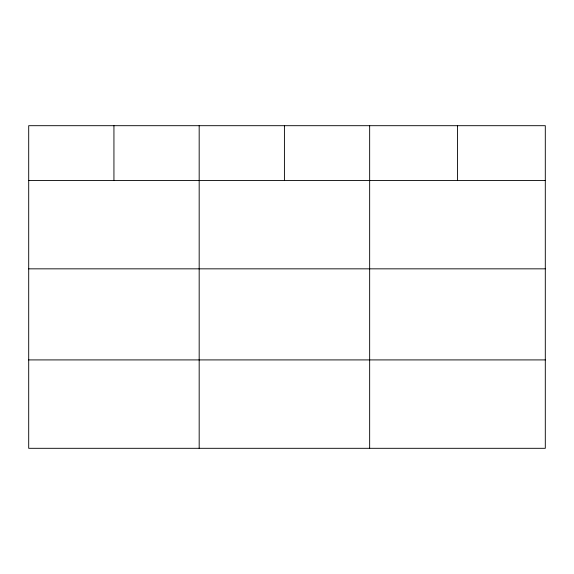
<?xml version="1.0" encoding="UTF-8"?>
<svg xmlns="http://www.w3.org/2000/svg" width="574" height="574" viewBox="0 0 574 574"><rect width="100%" height="100%" fill="white"/><g stroke="black" fill="none" stroke-linecap="round" stroke-linejoin="round"><path stroke-width="0.86" d="M545.3 268.84L545.3 125.692L28.7 125.692L28.7 448.308L545.3 448.308L545.3 268.84L28.7 268.84M28.7 180.444L545.3 180.444M28.7 359.912L545.3 359.912M457.478 125.692L457.478 180.444M369.656 125.692L369.656 448.308M284.417 125.692L284.417 180.444M199.178 125.692L199.178 448.308M113.939 125.692L113.939 180.444"/></g></svg>
